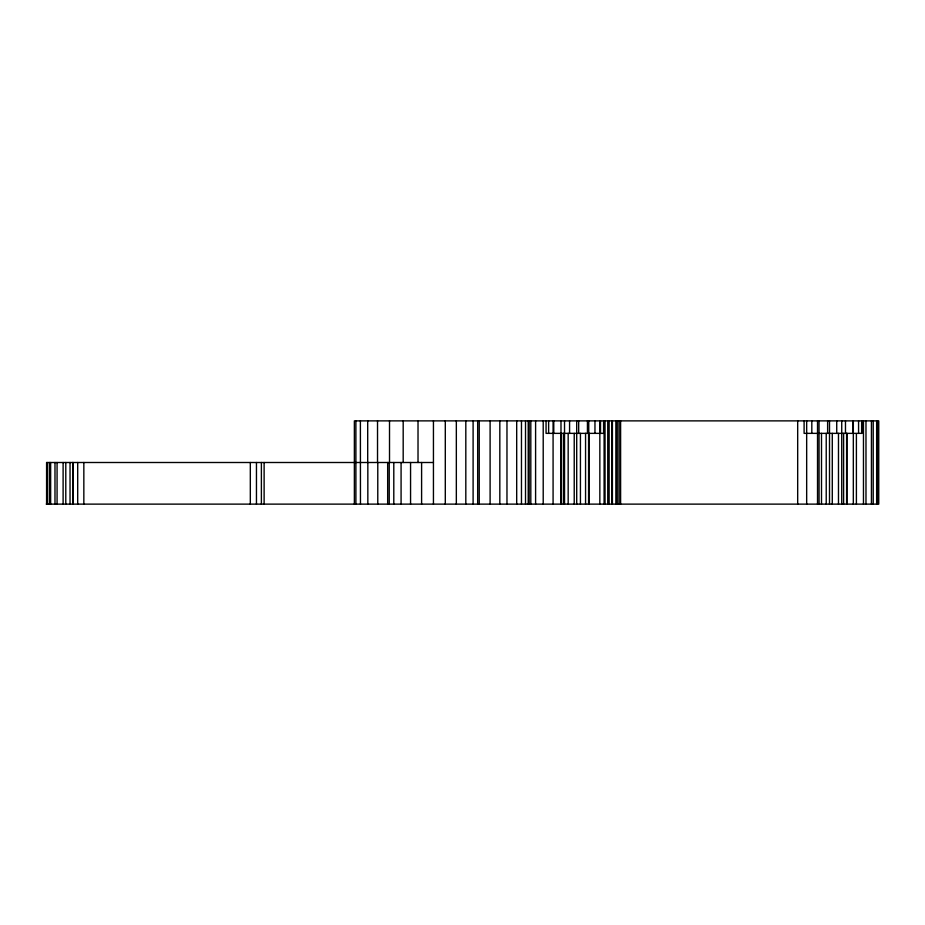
<?xml version="1.0" encoding="UTF-8"?>
<svg xmlns="http://www.w3.org/2000/svg" width="925" height="925" viewBox="0 0 925 925"><rect width="100%" height="100%" fill="white"/><g stroke="black" fill="none" stroke-linecap="round" stroke-linejoin="round"><path stroke-width="1.39" d="M465.818 504.125L465.818 420.875M506.969 504.125L506.969 420.875M585.56 504.125L585.56 433.363M618.05 504.125L618.05 420.875M433.443 462.5L46.585 462.5L46.585 504.125M46.25 504.125L878.75 504.125L878.75 420.875L354.368 420.875L354.368 504.125M877.582 420.875L877.582 504.125M876.646 420.875L876.646 504.125M873.223 420.875L873.223 504.125M871.431 420.875L871.431 504.125M865.985 420.875L865.985 504.125M863.464 420.875L863.464 504.125M861.892 420.875L861.892 433.363L804.103 433.363L804.103 420.875M861.638 420.875L861.638 433.363M858.573 420.875L858.573 433.363M856.4 433.802L856.4 504.125M853.324 420.875L853.324 504.125M853 420.875L853 433.363M846.942 433.363L846.942 504.125M846.618 433.363L846.618 504.125M845.473 420.875L845.473 433.363M843.6 433.363L843.6 504.125M841.727 420.875L841.727 504.125M838.478 433.363L838.478 504.125M836.732 420.875L836.732 433.363M832.28 433.363L832.28 504.125M829.505 420.875L829.505 504.125M827.621 420.875L827.621 433.363M826.222 433.363L826.222 504.125M821.504 433.363L821.504 504.125M819.03 420.875L819.064 504.125M817.527 420.875L817.527 504.125M811.815 420.875L811.815 433.363M806.669 420.875L806.669 504.125M797.685 420.875L797.685 504.125M620.606 420.875L620.606 504.125M619.9 420.875L619.9 504.125M616.582 420.875L616.582 504.125M615.981 420.875L615.981 504.125M612.408 420.875L612.408 504.125M611.795 420.875L611.795 504.125M609.136 420.875L609.136 504.125M607.748 420.875L607.748 504.125M605.043 420.875L605.043 504.125M604.094 420.875L604.094 504.125M603.852 420.875L603.852 433.363L546.062 433.363L546.062 420.875M603.586 420.875L603.586 433.363M600.522 420.875L600.522 433.363M599.839 420.875L599.839 504.125M594.96 420.875L594.96 433.363M588.901 433.363L588.901 504.125M588.762 420.875L588.762 504.125M588.577 433.363L588.577 504.125M587.433 420.875L587.433 433.363M580.438 433.363L580.438 504.125M578.68 420.875L578.68 433.363M576.703 420.875L576.703 504.125M574.228 433.363L574.228 504.125M569.569 420.875L569.569 433.363M568.17 433.363L568.17 504.125M564.528 420.875L564.528 504.125M563.452 433.363L563.452 504.125M561.336 433.363L561.336 504.125M560.989 420.875L561.012 504.125M553.774 420.875L553.774 433.363M553.081 420.875L553.081 504.125M548.629 420.875L548.629 433.363M543.206 420.875L543.206 504.125M535.598 420.875L535.598 504.125M530.811 420.875L530.811 504.125M529.169 420.875L529.169 504.125M528.221 420.875L528.221 504.125M525.516 420.875L525.516 504.125M521.469 420.875L521.469 504.125M516.693 420.875L516.693 504.125M499.824 420.875L499.824 504.125M490.1 420.875L490.1 504.125M479.231 420.875L479.231 504.125M477.67 420.875L477.67 504.125M473.103 420.875L473.103 504.125M456.337 420.875L456.337 504.125M445.295 420.875L445.295 504.125M433.443 420.875L433.443 504.125M421.603 462.5L421.603 504.125M418.019 420.875L418.019 462.5M410.561 462.5L410.561 504.125M403.184 420.875L403.184 462.5M401.08 462.5L401.08 504.125M393.796 462.5L393.796 504.125M389.517 420.875L389.517 462.5M389.228 462.5L389.228 504.125M387.667 462.5L387.667 504.125M377.782 462.5L377.782 504.125M377.527 420.875L377.527 462.5M367.838 462.5L367.838 504.125M367.699 420.875L367.699 462.5M360.392 420.875L360.461 504.125M355.894 420.875L355.905 504.125M264.122 462.5L264.122 504.125M261.382 462.5L261.382 504.125M256.456 462.5L256.456 504.125M250.317 462.5L250.317 504.125M83.84 462.5L83.84 504.125M77.7 462.5L77.7 504.125M73.017 462.5L73.017 504.125M72.774 462.5L72.774 504.125M70.046 462.5L70.046 504.125M65.791 462.5L65.791 504.125M63.108 462.5L63.108 504.125M57.072 462.5L57.072 504.125M54.98 462.5L54.98 504.125M50.644 462.5L50.644 504.125M49.314 462.5L49.314 504.125M47.048 462.5L47.048 504.125"/></g></svg>
